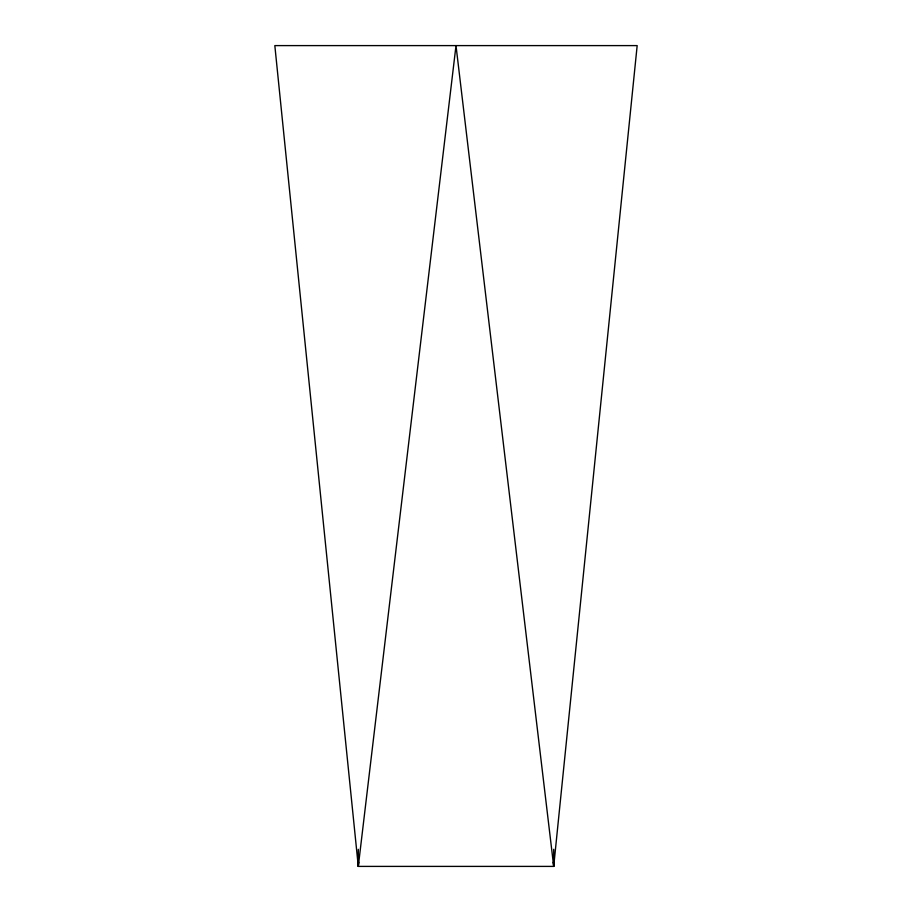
<?xml version="1.0" encoding="UTF-8"?>
<svg xmlns="http://www.w3.org/2000/svg" width="912" height="912" viewBox="0 0 912 912"><rect width="100%" height="100%" fill="white"/><g stroke="black" fill="none" stroke-linecap="round" stroke-linejoin="round"><path stroke-width="1.37" d="M553.721 849.3L553.709 866.4L456 45.6L358.291 866.4L274.831 45.6L637.169 45.6L553.709 866.4L358.291 866.4L358.291 849.323M358.291 866.4L358.769 862.159M553.185 862.159L553.709 866.4"/></g></svg>
